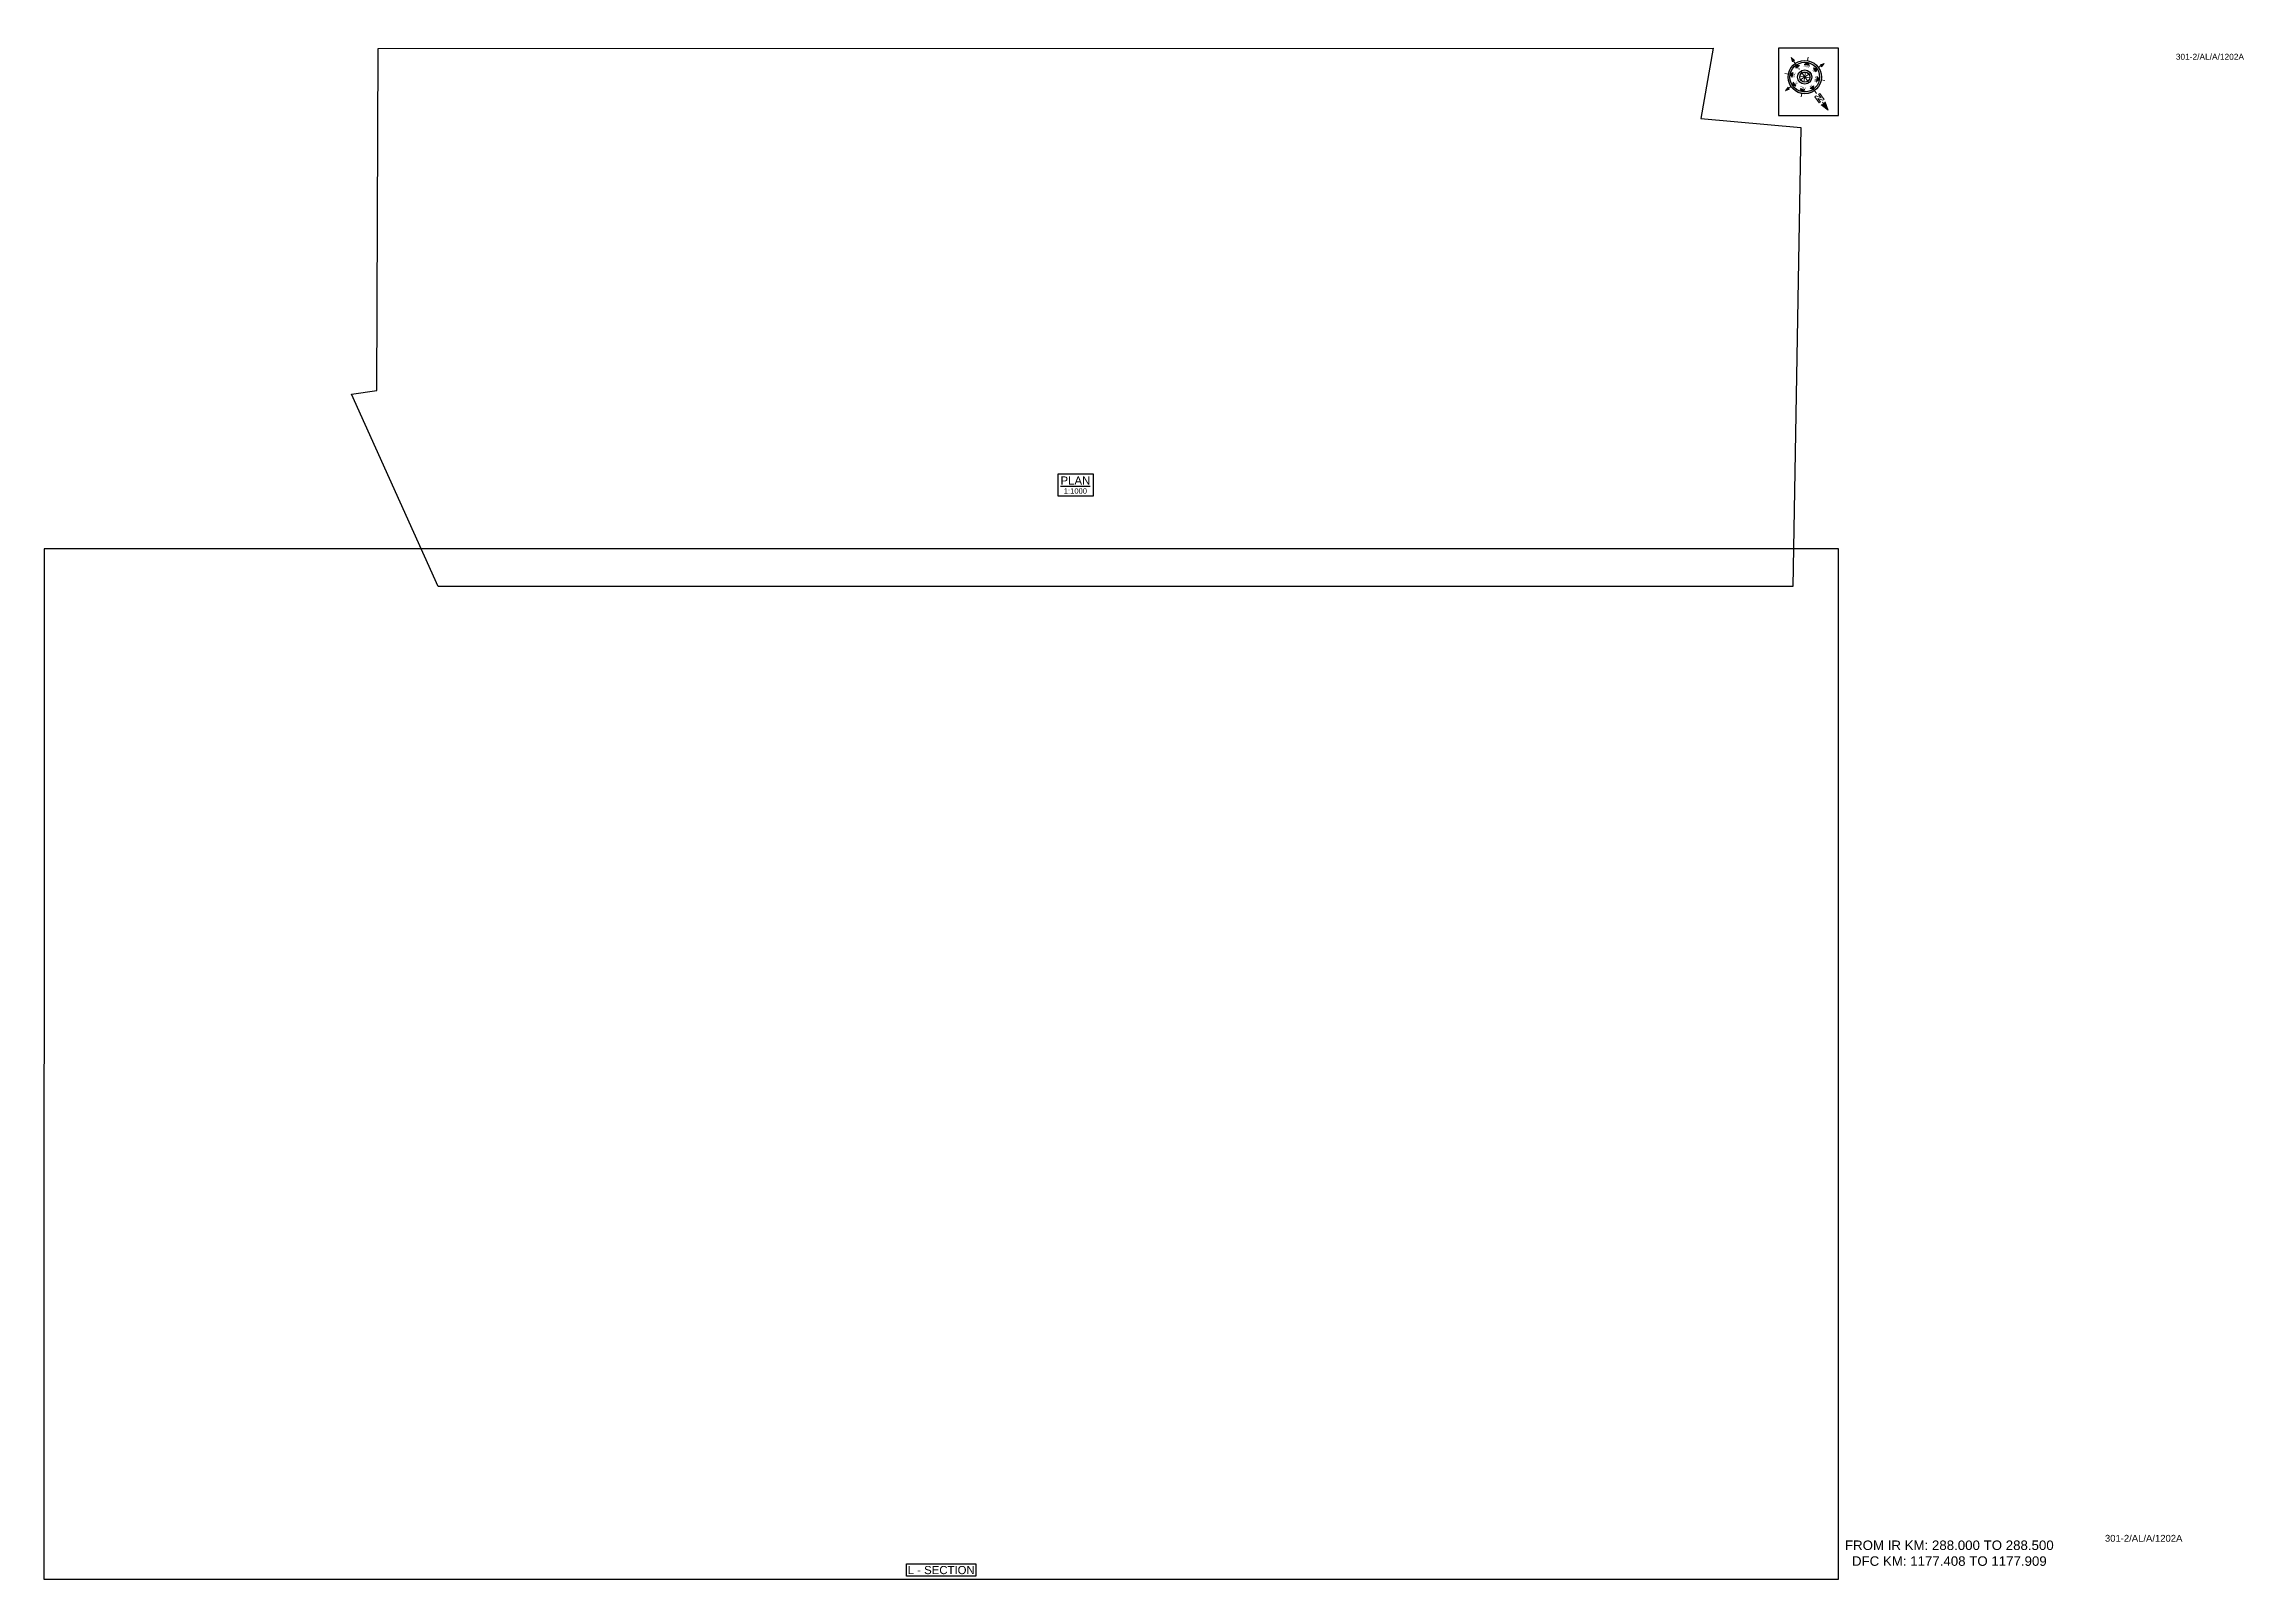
# Paper-space layout '1202A' of a CAD drawing. Header units: metres. Extents: x 15 to 825, y 15 to 581.
import ezdxf
from ezdxf.enums import TextEntityAlignment as Align

# ---------------------------------------------------------------- set-up
doc = ezdxf.new("R2010")
doc.units = ezdxf.units.M
doc.header["$MEASUREMENT"] = 0
doc.layers.get('Defpoints').update_dxf_attribs({"color": 5})
doc.layers.add('title', color=7, linetype='Continuous')
doc.styles.get("Standard").update_dxf_attribs({"font": 'arial.ttf'})
doc.styles.add('Style-Arial', font='arial.ttf')

# ---------------------------------------------------------------- blocks, each defined once
blk = doc.blocks.new('N')
for points in [[(0, 8.41), (-0.49, 6.68), (0, 6.93)], [(0.49, 6.68), (0, 6.93), (0, 8.41)], [(-4.93, 0), (-4.07, 0.25), (-4.19, 0)], [(-4.07, -0.25), (-4.19, 0), (-4.93, 0)], [(-3.08, 0), (-2.59, 0.49), (-2.59, -0.49)], [(-2.18, 2.18), (-1.48, 2.18), (-2.18, 1.48)], [(0, 3.08), (0.49, 2.59), (-0.49, 2.59)], [(2.18, 2.18), (2.18, 1.48), (1.48, 2.18)], [(3.08, 0), (2.59, -0.49), (2.59, 0.49)], [(4.07, 0.25), (4.19, 0), (4.93, 0)], [(4.93, 0), (4.07, -0.25), (4.19, 0)], [(-2.18, -2.18), (-2.18, -1.48), (-1.48, -2.18)], [(0, -3.08), (-0.49, -2.59), (0.49, -2.59)], [(0, -4.93), (-0.25, -4.07), (0, -4.19)], [(0.25, -4.07), (0, -4.19), (0, -4.93)], [(2.18, -2.18), (1.48, -2.18), (2.18, -1.48)]]:
    blk.add_hatch(color=7).paths.add_polyline_path(points, flags=0)
h = blk.add_hatch(color=7)
h.paths.add_polyline_path([(0, -3.08), (0, -3.46, 1), (0, 3.46), (0, 3.08, -1)])
h.paths.add_polyline_path([(0, 1.05), (0, 1.48, 1), (0, -1.48), (0, -1.05, -1)])
at = {"color": 7, "linetype": 'ByBlock', "lineweight": 13}
for p, q in [((-0.61, 4.57), (-0.61, 6.12)), ((-0.61, 6.12), (-0.3, 6.12)), ((-0.3, 6.12), (0.32, 5.19)), ((0.32, 4.57), (-0.3, 5.5)), ((-0.3, 5.5), (-0.3, 4.57)), ((0.32, 5.19), (0.32, 6.12)), ((0.32, 6.12), (0.64, 6.12)), ((0.64, 6.12), (0.64, 4.57))]:
    blk.add_line(p, q, dxfattribs=at)
at = {"color": 7, "lineweight": 13}
for p, q in [((0, 6.41), (0, 7.28)), ((-3.46, 0), (-4.19, 0)), ((-2.45, 2.45), (-2.97, 2.97)), ((1.05, 0), (-1.05, 0)), ((-1.05, 0), (1.05, 0)), ((-0.74, 0.74), (0.74, -0.74)), ((0.74, 0.74), (-0.74, -0.74)), ((0.74, -0.74), (-0.74, 0.74)), ((-0.74, -0.74), (0.74, 0.74)), ((0, 3.46), (0, 4.19)), ((0, 3.46), (0, 3.08)), ((0, 1.05), (0, 1.48)), ((0, 1.05), (0, -1.05)), ((0, -1.05), (0, 1.05)), ((2.45, 2.45), (2.97, 2.97)), ((3.46, 0), (4.19, 0)), ((-2.45, -2.45), (-2.97, -2.97)), ((0, -1.05), (0, -1.48)), ((0, -3.46), (0, -3.08)), ((0, -3.46), (0, -4.19)), ((2.45, -2.45), (2.97, -2.97))]:
    blk.add_line(p, q, dxfattribs=at)
for points in [[(0, 8.41), (-0.49, 6.68), (0, 6.93), (0, 6.93)], [(0.49, 6.68), (0, 6.93), (0, 8.41), (0, 8.41)], [(-4.93, 0), (-4.07, 0.25), (-4.19, 0), (-4.19, 0)], [(-4.07, -0.25), (-4.19, 0), (-4.93, 0), (-4.93, 0)], [(-3.08, 0), (-2.59, 0.49), (-2.59, -0.49), (-2.59, -0.49)], [(-2.18, 2.18), (-1.48, 2.18), (-2.18, 1.48), (-2.18, 1.48)], [(0, 3.08), (0.49, 2.59), (-0.49, 2.59), (-0.49, 2.59)], [(2.18, 2.18), (2.18, 1.48), (1.48, 2.18), (1.48, 2.18)], [(3.08, 0), (2.59, -0.49), (2.59, 0.49), (2.59, 0.49)], [(4.07, 0.25), (4.19, 0), (4.93, 0), (4.93, 0)], [(4.93, 0), (4.07, -0.25), (4.19, 0), (4.19, 0)], [(-2.18, -2.18), (-2.18, -1.48), (-1.48, -2.18), (-1.48, -2.18)], [(0, -3.08), (-0.49, -2.59), (0.49, -2.59), (0.49, -2.59)], [(0, -4.93), (-0.25, -4.07), (0, -4.19), (0, -4.19)], [(0.25, -4.07), (0, -4.19), (0, -4.93), (0, -4.93)], [(2.18, -2.18), (1.48, -2.18), (2.18, -1.48), (2.18, -1.48)]]:
    blk.add_lwpolyline(points, close=True, dxfattribs=at)
at = {"color": 7, "linetype": 'ByBlock', "lineweight": 13}
for points in [[(-0.3, 4.57), (-0.61, 4.57)], [(0.32, 4.57), (0.64, 4.57)]]:
    blk.add_lwpolyline(points, dxfattribs=at)
at = {"color": 7}
for radius in [3.46, 3.08, 1.48, 1.05]:
    blk.add_circle((0, 0), radius, dxfattribs=at)
for s, rotation, p in [('W', 90, (-2.1, 0)), ('NW', 45, (-1.48, 1.48)), ('NE', 315, (1.48, 1.48)), ('E', 270, (1.97, 0)), ('SW', 135, (-1.48, -1.48)), ('SE', 225, (1.48, -1.48))]:
    blk.add_text(s, height=0.6, rotation=rotation, dxfattribs=at).set_placement(p, align=Align.CENTER)
for s, p in [('N', (0, 2.1)), ('S', (0, -2.47))]:
    blk.add_text(s, height=0.6, dxfattribs=at).set_placement(p, align=Align.CENTER)

psp = doc.layouts.new('1202A')

# ---------------------------------------------------------------- linework, layer by layer
psp.add_lwpolyline([(332.72, 16), (332.72, 20.6), (358.25, 20.6), (358.25, 16)], close=True)
at = {"layer": 'Defpoints'}
psp.add_lwpolyline([(14.99, 15), (676, 15), (676, 394.62), (15.01, 394.62)], close=True, dxfattribs=at)
at = {"layer": 'title', "color": 7, "linetype": 'Continuous', "lineweight": -3}
psp.add_lwpolyline([(388.55, 422.17), (401.43, 422.17), (401.43, 414.02), (388.55, 414.02)], close=True, dxfattribs=at)

# ---------------------------------------------------------------- texts
at = {"style": 'Style-Arial'}
for height, p in [(2.2, (800.31, 574.76)), (2.5, (774.19, 28.76))]:
    psp.add_text('301-2/AL/A/1202A', height=height, dxfattribs=at).set_placement(p)
at = {"insert": (674.74, 29.19), "char_height": 3.5, "attachment_point": 1, "style": 'Style-Arial'}
psp.add_mtext_dynamic_manual_height_columns('\\pxqc;FROM IR KM: 288.000 TO 288.500\\P{\\C1;DFC KM: 1177.408 TO 1177.909 }', width=84.2726, gutter_width=17.5, heights=[0], dxfattribs=at)
at = {"layer": 'title', "color": 7, "linetype": 'Continuous', "lineweight": -3, "style": 'Style-Arial'}
for s, height, p in [('%%UPLAN', 3, (394.94, 419.73)), ('1:1000', 2, (394.94, 415.87))]:
    psp.add_text(s, height=height, dxfattribs=at).set_placement(p, align=Align.MIDDLE)
at = {"layer": 'title', "style": 'Style-Arial'}
psp.add_text('L - SECTION', height=3, rotation=0.00006, dxfattribs=at).set_placement((345.5, 18.3), align=Align.MIDDLE_CENTER)

# ---------------------------------------------------------------- viewports
at = {"layer": 'Defpoints'}
vp = psp.add_viewport(center=(345.5, 204.81), size=(661.01, 379.6222), view_center_point=(20204.99, -12049.79), view_height=379.6222, dxfattribs=at)
vp.dxf.flags = 0x10000  # cut along an outline
vp.dxf.clipping_boundary_handle = psp.add_lwpolyline([(14.99, 15), (676, 15), (676, 394.62), (15.01, 394.62)], format="xyb", close=True, dxfattribs={"invisible": 1}).dxf.handle

# ---------------------------------------------------------------- wipeouts: each hides what was drawn before it
psp.add_wipeout([(653.96, 579), (676, 579), (676, 554.19), (653.96, 554.19)])

# ---------------------------------------------------------------- next in the draw order: linework, layer by layer
psp.add_lwpolyline([(676, 579), (653.96, 579), (653.96, 554.19), (676, 554.19)], close=True)
psp.add_lwpolyline([(138.11, 578.94), (629.88, 579.06), (625.33, 553.11), (662.15, 549.79), (659.27, 380.72), (160.24, 380.65), (128.31, 451.49), (137.54, 452.89)], close=True, dxfattribs=at)

# ---------------------------------------------------------------- next in the draw order: block references
at = {"xscale": 1.771541522973351, "yscale": 1.771541522973351, "zscale": 1.771541522973351, "rotation": 215.1222936235771}
psp.add_blockref('N', (663.62, 568.39), dxfattribs=at)

# ---------------------------------------------------------------- next in the draw order: viewports
at = {"layer": 'Defpoints', "view_twist_angle": 215.12229362}
vp = psp.add_viewport(center=(395.23, 479.85), size=(533.84, 198.4129), view_center_point=(1405322.05, -3135102.05), view_height=198.413, status=3, dxfattribs=at)
vp.dxf.flags = 0x10000  # cut along an outline
vp.dxf.clipping_boundary_handle = psp.add_lwpolyline([(138.11, 578.94), (629.88, 579.06), (625.33, 553.11), (662.15, 549.79), (659.27, 380.72), (160.24, 380.65), (128.31, 451.49), (137.54, 452.89)], format="xyb", close=True, dxfattribs={"invisible": 1}).dxf.handle

doc.saveas('drawing.dxf')
